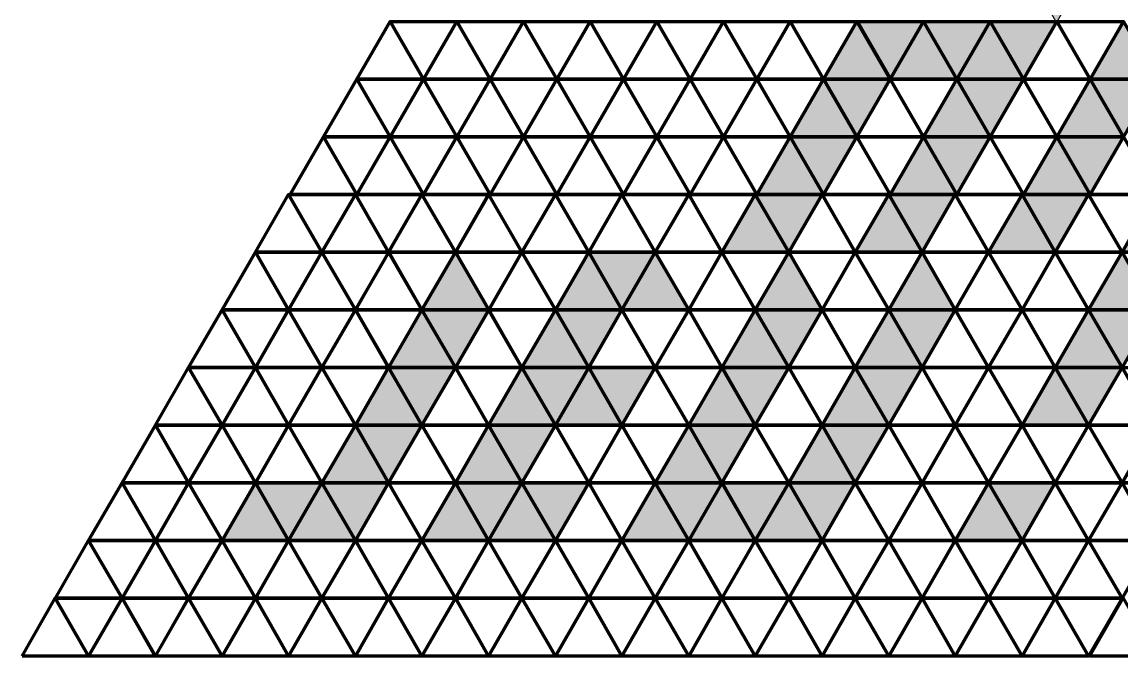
# Model space of a CAD drawing. Header units: inches. Extents: x 18 to 882, y -1167 to -33.
# Drawn here: x 26.8 to 326.1, y -689 to -516.4 of the extents above; entities that cross this region are included whole.
import ezdxf

# ---------------------------------------------------------------- set-up
doc = ezdxf.new("R2010")
doc.units = ezdxf.units.IN
doc.header["$MEASUREMENT"] = 0
doc.layers.add('Layer 1', color=7, linetype='Continuous')

# ---------------------------------------------------------------- blocks, each defined once
blk = doc.blocks.new('block 9')
at = {"layer": 'Layer 1', "true_color": 0xa7a9ab}
h = blk.add_hatch(color=253, dxfattribs=at)
h.dxf.hatch_style = 2
h.paths.add_polyline_path([(317.33, -500.83), (308.26, -516.53), (299.19, -500.83)])
h = blk.add_hatch(color=253, dxfattribs=at)
h.dxf.hatch_style = 2
h.paths.add_polyline_path([(245.24, -531.73), (254.31, -516.03), (263.38, -531.73)])
h = blk.add_hatch(color=253, dxfattribs=at)
h.dxf.hatch_style = 2
h.paths.add_polyline_path([(272.09, -516.37), (263.03, -532.07), (253.96, -516.37)])
h = blk.add_hatch(color=253, dxfattribs=at)
h.dxf.hatch_style = 2
h.paths.add_polyline_path([(262.92, -532), (271.98, -516.3), (281.05, -532)])
h = blk.add_hatch(color=253, dxfattribs=at)
h.dxf.hatch_style = 2
h.paths.add_polyline_path([(290.48, -516.3), (281.42, -532), (272.35, -516.3)])
h = blk.add_hatch(color=253, dxfattribs=at)
h.dxf.hatch_style = 2
h.paths.add_polyline_path([(281.28, -532), (290.35, -516.3), (299.42, -532)])
h = blk.add_hatch(color=253, dxfattribs=at)
h.dxf.hatch_style = 2
h.paths.add_polyline_path([(308.13, -516.29), (299.07, -531.99), (290, -516.29)])
h = blk.add_hatch(color=253, dxfattribs=at)
h.dxf.hatch_style = 2
h.paths.add_polyline_path([(317.57, -532), (326.64, -516.3), (335.7, -532)])
h = blk.add_hatch(color=253, dxfattribs=at)
h.dxf.hatch_style = 2
h.paths.add_polyline_path([(236.08, -547.43), (245.15, -531.73), (254.22, -547.43)])
h = blk.add_hatch(color=253, dxfattribs=at)
h.dxf.hatch_style = 2
h.paths.add_polyline_path([(263.28, -531.72), (254.22, -547.42), (245.15, -531.72)])
h = blk.add_hatch(color=253, dxfattribs=at)
h.dxf.hatch_style = 2
h.paths.add_polyline_path([(272.12, -547.7), (281.19, -532), (290.26, -547.7)])
h = blk.add_hatch(color=253, dxfattribs=at)
h.dxf.hatch_style = 2
h.paths.add_polyline_path([(299.32, -531.99), (290.26, -547.69), (281.19, -531.99)])
h = blk.add_hatch(color=253, dxfattribs=at)
h.dxf.hatch_style = 2
h.paths.add_polyline_path([(308.15, -547.7), (317.21, -532), (326.28, -547.7)])
h = blk.add_hatch(color=253, dxfattribs=at)
h.dxf.hatch_style = 2
h.paths.add_polyline_path([(335.7, -531.99), (326.64, -547.69), (317.57, -531.99)])
h = blk.add_hatch(color=253, dxfattribs=at)
h.dxf.hatch_style = 2
h.paths.add_polyline_path([(226.54, -563.22), (235.6, -547.51), (244.67, -563.22)])
h = blk.add_hatch(color=253, dxfattribs=at)
h.dxf.hatch_style = 2
h.paths.add_polyline_path([(253.75, -547.51), (244.68, -563.22), (235.61, -547.51)])
h = blk.add_hatch(color=253, dxfattribs=at)
h.dxf.hatch_style = 2
h.paths.add_polyline_path([(262.94, -563.49), (272, -547.79), (281.07, -563.49)])
h = blk.add_hatch(color=253, dxfattribs=at)
h.dxf.hatch_style = 2
h.paths.add_polyline_path([(290.14, -547.79), (281.07, -563.49), (272, -547.79)])
h = blk.add_hatch(color=253, dxfattribs=at)
h.dxf.hatch_style = 2
h.paths.add_polyline_path([(299.08, -563.41), (308.15, -547.7), (317.22, -563.41)])
h = blk.add_hatch(color=253, dxfattribs=at)
h.dxf.hatch_style = 2
h.paths.add_polyline_path([(326.28, -547.69), (317.21, -563.4), (308.15, -547.69)])
h = blk.add_hatch(color=253, dxfattribs=at)
h.dxf.hatch_style = 2
h.paths.add_polyline_path([(217.26, -578.89), (226.32, -563.18), (235.39, -578.89)])
h = blk.add_hatch(color=253, dxfattribs=at)
h.dxf.hatch_style = 2
h.paths.add_polyline_path([(244.47, -563.18), (235.4, -578.89), (226.33, -563.18)])
h = blk.add_hatch(color=253, dxfattribs=at)
h.dxf.hatch_style = 2
h.paths.add_polyline_path([(253.66, -579.16), (262.72, -563.45), (271.79, -579.16)])
h = blk.add_hatch(color=253, dxfattribs=at)
h.dxf.hatch_style = 2
h.paths.add_polyline_path([(280.86, -563.46), (271.79, -579.16), (262.72, -563.46)])
h = blk.add_hatch(color=253, dxfattribs=at)
h.dxf.hatch_style = 2
h.paths.add_polyline_path([(289.8, -579.08), (298.87, -563.37), (307.94, -579.08)])
h = blk.add_hatch(color=253, dxfattribs=at)
h.dxf.hatch_style = 2
h.paths.add_polyline_path([(317, -563.36), (307.94, -579.07), (298.87, -563.36)])
h = blk.add_hatch(color=253, dxfattribs=at)
h.dxf.hatch_style = 2
h.paths.add_polyline_path([(326.06, -579.09), (335.13, -563.38), (344.19, -579.09)])
h = blk.add_hatch(color=253, dxfattribs=at)
h.dxf.hatch_style = 2
h.paths.add_polyline_path([(135.55, -594.74), (144.62, -579.04), (153.69, -594.74)])
h = blk.add_hatch(color=253, dxfattribs=at)
h.dxf.hatch_style = 2
h.paths.add_polyline_path([(171.93, -594.75), (181, -579.04), (190.07, -594.75)])
h = blk.add_hatch(color=253, dxfattribs=at)
h.dxf.hatch_style = 2
h.paths.add_polyline_path([(199.13, -579.03), (190.07, -594.74), (181, -579.03)])
h = blk.add_hatch(color=253, dxfattribs=at)
h.dxf.hatch_style = 2
h.paths.add_polyline_path([(190.31, -594.74), (199.38, -579.04), (208.44, -594.74)])
h = blk.add_hatch(color=253, dxfattribs=at)
h.dxf.hatch_style = 2
h.paths.add_polyline_path([(226.24, -594.74), (235.31, -579.03), (244.37, -594.74)])
h = blk.add_hatch(color=253, dxfattribs=at)
h.dxf.hatch_style = 2
h.paths.add_polyline_path([(262.5, -594.74), (271.56, -579.03), (280.63, -594.74)])
h = blk.add_hatch(color=253, dxfattribs=at)
h.dxf.hatch_style = 2
h.paths.add_polyline_path([(316.79, -594.76), (325.86, -579.05), (334.92, -594.76)])
h = blk.add_hatch(color=253, dxfattribs=at)
h.dxf.hatch_style = 2
h.paths.add_polyline_path([(126.74, -610.44), (135.81, -594.74), (144.88, -610.44)])
h = blk.add_hatch(color=253, dxfattribs=at)
h.dxf.hatch_style = 2
h.paths.add_polyline_path([(153.95, -594.73), (144.88, -610.43), (135.81, -594.73)])
h = blk.add_hatch(color=253, dxfattribs=at)
h.dxf.hatch_style = 2
h.paths.add_polyline_path([(162.87, -610.46), (171.93, -594.75), (181, -610.46)])
h = blk.add_hatch(color=253, dxfattribs=at)
h.dxf.hatch_style = 2
h.paths.add_polyline_path([(190.07, -594.39), (181, -610.09), (171.93, -594.39)])
h = blk.add_hatch(color=253, dxfattribs=at)
h.dxf.hatch_style = 2
h.paths.add_polyline_path([(217.17, -610.45), (226.24, -594.74), (235.31, -610.45)])
h = blk.add_hatch(color=253, dxfattribs=at)
h.dxf.hatch_style = 2
h.paths.add_polyline_path([(244.37, -594.73), (235.31, -610.43), (226.24, -594.73)])
h = blk.add_hatch(color=253, dxfattribs=at)
h.dxf.hatch_style = 2
h.paths.add_polyline_path([(253.43, -610.45), (262.5, -594.74), (271.56, -610.45)])
h = blk.add_hatch(color=253, dxfattribs=at)
h.dxf.hatch_style = 2
h.paths.add_polyline_path([(280.63, -594.73), (271.56, -610.43), (262.5, -594.73)])
h = blk.add_hatch(color=253, dxfattribs=at)
h.dxf.hatch_style = 2
h.paths.add_polyline_path([(307.98, -610.46), (317.05, -594.75), (326.11, -610.46)])
h = blk.add_hatch(color=253, dxfattribs=at)
h.dxf.hatch_style = 2
h.paths.add_polyline_path([(335.18, -594.74), (326.11, -610.44), (317.05, -594.74)])
h = blk.add_hatch(color=253, dxfattribs=at)
h.dxf.hatch_style = 2
h.paths.add_polyline_path([(117.33, -626.15), (126.39, -610.44), (135.46, -626.15)])
h = blk.add_hatch(color=253, dxfattribs=at)
h.dxf.hatch_style = 2
h.paths.add_polyline_path([(144.88, -610.43), (135.81, -626.14), (126.75, -610.43)])
h = blk.add_hatch(color=253, dxfattribs=at)
h.dxf.hatch_style = 2
h.paths.add_polyline_path([(153.8, -626.17), (162.87, -610.46), (171.93, -626.17)])
h = blk.add_hatch(color=253, dxfattribs=at)
h.dxf.hatch_style = 2
h.paths.add_polyline_path([(181, -610.45), (171.93, -626.16), (162.87, -610.45)])
h = blk.add_hatch(color=253, dxfattribs=at)
h.dxf.hatch_style = 2
h.paths.add_polyline_path([(171.93, -626.16), (181, -610.46), (190.07, -626.16)])
h = blk.add_hatch(color=253, dxfattribs=at)
h.dxf.hatch_style = 2
h.paths.add_polyline_path([(199.13, -610.45), (190.07, -626.15), (181, -610.45)])
h = blk.add_hatch(color=253, dxfattribs=at)
h.dxf.hatch_style = 2
h.paths.add_polyline_path([(208.11, -626.16), (217.17, -610.45), (226.24, -626.16)])
h = blk.add_hatch(color=253, dxfattribs=at)
h.dxf.hatch_style = 2
h.paths.add_polyline_path([(235.31, -610.44), (226.24, -626.15), (217.17, -610.44)])
h = blk.add_hatch(color=253, dxfattribs=at)
h.dxf.hatch_style = 2
h.paths.add_polyline_path([(244.36, -626.16), (253.43, -610.45), (262.5, -626.16)])
h = blk.add_hatch(color=253, dxfattribs=at)
h.dxf.hatch_style = 2
h.paths.add_polyline_path([(271.56, -610.44), (262.5, -626.15), (253.43, -610.44)])
h = blk.add_hatch(color=253, dxfattribs=at)
h.dxf.hatch_style = 2
h.paths.add_polyline_path([(298.78, -626.18), (307.85, -610.47), (316.92, -626.18)])
h = blk.add_hatch(color=253, dxfattribs=at)
h.dxf.hatch_style = 2
h.paths.add_polyline_path([(326.34, -610.46), (317.27, -626.17), (308.2, -610.46)])
h = blk.add_hatch(color=253, dxfattribs=at)
h.dxf.hatch_style = 2
h.paths.add_polyline_path([(108.35, -641.85), (117.42, -626.15), (126.49, -641.85)])
h = blk.add_hatch(color=253, dxfattribs=at)
h.dxf.hatch_style = 2
h.paths.add_polyline_path([(135.55, -626.14), (126.49, -641.84), (117.42, -626.14)])
h = blk.add_hatch(color=253, dxfattribs=at)
h.dxf.hatch_style = 2
h.paths.add_polyline_path([(144.73, -641.86), (153.8, -626.15), (162.87, -641.86)])
h = blk.add_hatch(color=253, dxfattribs=at)
h.dxf.hatch_style = 2
h.paths.add_polyline_path([(171.93, -626.14), (162.87, -641.85), (153.8, -626.14)])
h = blk.add_hatch(color=253, dxfattribs=at)
h.dxf.hatch_style = 2
h.paths.add_polyline_path([(199.04, -641.85), (208.11, -626.14), (217.17, -641.85)])
h = blk.add_hatch(color=253, dxfattribs=at)
h.dxf.hatch_style = 2
h.paths.add_polyline_path([(226.24, -626.13), (217.17, -641.84), (208.11, -626.13)])
h = blk.add_hatch(color=253, dxfattribs=at)
h.dxf.hatch_style = 2
h.paths.add_polyline_path([(235.3, -641.85), (244.36, -626.14), (253.43, -641.85)])
h = blk.add_hatch(color=253, dxfattribs=at)
h.dxf.hatch_style = 2
h.paths.add_polyline_path([(262.5, -626.13), (253.43, -641.84), (244.36, -626.13)])
h = blk.add_hatch(color=253, dxfattribs=at)
h.dxf.hatch_style = 2
h.paths.add_polyline_path([(81.15, -657.56), (90.22, -641.86), (99.29, -657.56)])
h = blk.add_hatch(color=253, dxfattribs=at)
h.dxf.hatch_style = 2
h.paths.add_polyline_path([(108.35, -641.85), (99.29, -657.55), (90.22, -641.85)])
h = blk.add_hatch(color=253, dxfattribs=at)
h.dxf.hatch_style = 2
h.paths.add_polyline_path([(99.54, -657.56), (108.61, -641.85), (117.68, -657.56)])
h = blk.add_hatch(color=253, dxfattribs=at)
h.dxf.hatch_style = 2
h.paths.add_polyline_path([(126.74, -641.84), (117.68, -657.54), (108.61, -641.84)])
h = blk.add_hatch(color=253, dxfattribs=at)
h.dxf.hatch_style = 2
h.paths.add_polyline_path([(135.91, -657.56), (144.97, -641.85), (154.04, -657.56)])
h = blk.add_hatch(color=253, dxfattribs=at)
h.dxf.hatch_style = 2
h.paths.add_polyline_path([(162.76, -641.84), (153.69, -657.55), (144.62, -641.84)])
h = blk.add_hatch(color=253, dxfattribs=at)
h.dxf.hatch_style = 2
h.paths.add_polyline_path([(153.8, -657.56), (162.87, -641.86), (171.93, -657.56)])
h = blk.add_hatch(color=253, dxfattribs=at)
h.dxf.hatch_style = 2
h.paths.add_polyline_path([(181, -641.85), (171.93, -657.55), (162.87, -641.85)])
h = blk.add_hatch(color=253, dxfattribs=at)
h.dxf.hatch_style = 2
h.paths.add_polyline_path([(190.21, -657.55), (199.28, -641.84), (208.35, -657.55)])
h = blk.add_hatch(color=253, dxfattribs=at)
h.dxf.hatch_style = 2
h.paths.add_polyline_path([(217.06, -641.83), (207.99, -657.54), (198.93, -641.83)])
h = blk.add_hatch(color=253, dxfattribs=at)
h.dxf.hatch_style = 2
h.paths.add_polyline_path([(208.46, -657.55), (217.53, -641.85), (226.59, -657.55)])
h = blk.add_hatch(color=253, dxfattribs=at)
h.dxf.hatch_style = 2
h.paths.add_polyline_path([(235.31, -641.84), (226.24, -657.54), (217.17, -641.84)])
h = blk.add_hatch(color=253, dxfattribs=at)
h.dxf.hatch_style = 2
h.paths.add_polyline_path([(226.47, -657.55), (235.54, -641.84), (244.61, -657.55)])
h = blk.add_hatch(color=253, dxfattribs=at)
h.dxf.hatch_style = 2
h.paths.add_polyline_path([(253.32, -641.83), (244.25, -657.54), (235.19, -641.83)])
h = blk.add_hatch(color=253, dxfattribs=at)
h.dxf.hatch_style = 2
h.paths.add_polyline_path([(280.73, -657.57), (289.8, -641.86), (298.87, -657.57)])
h = blk.add_hatch(color=253, dxfattribs=at)
h.dxf.hatch_style = 2
h.paths.add_polyline_path([(307.58, -641.85), (298.51, -657.56), (289.45, -641.85)])
at = {"layer": 'Layer 1', "lineweight": 0}
for points in [[(317.33, -500.83), (308.26, -516.53), (299.19, -500.83), (317.33, -500.83)], [(245.24, -531.73), (254.31, -516.03), (263.38, -531.73), (245.24, -531.73)], [(272.09, -516.37), (263.03, -532.07), (253.96, -516.37), (272.09, -516.37)], [(262.92, -532), (271.98, -516.3), (281.05, -532), (262.92, -532)], [(290.48, -516.3), (281.42, -532), (272.35, -516.3), (290.48, -516.3)], [(281.28, -532), (290.35, -516.3), (299.42, -532), (281.28, -532)], [(308.13, -516.29), (299.07, -531.99), (290, -516.29), (308.13, -516.29)], [(317.57, -532), (326.64, -516.3), (335.7, -532), (317.57, -532)], [(236.08, -547.43), (245.15, -531.73), (254.22, -547.43), (236.08, -547.43)], [(263.28, -531.72), (254.22, -547.42), (245.15, -531.72), (263.28, -531.72)], [(272.12, -547.7), (281.19, -532), (290.26, -547.7), (272.12, -547.7)], [(299.32, -531.99), (290.26, -547.69), (281.19, -531.99), (299.32, -531.99)], [(308.15, -547.7), (317.21, -532), (326.28, -547.7), (308.15, -547.7)], [(335.7, -531.99), (326.64, -547.69), (317.57, -531.99), (335.7, -531.99)], [(226.54, -563.22), (235.6, -547.51), (244.67, -563.22), (226.54, -563.22)], [(253.75, -547.51), (244.68, -563.22), (235.61, -547.51), (253.75, -547.51)], [(262.94, -563.49), (272, -547.79), (281.07, -563.49), (262.94, -563.49)], [(290.14, -547.79), (281.07, -563.49), (272, -547.79), (290.14, -547.79)], [(299.08, -563.41), (308.15, -547.7), (317.22, -563.41), (299.08, -563.41)], [(326.28, -547.69), (317.21, -563.4), (308.15, -547.69), (326.28, -547.69)], [(217.26, -578.89), (226.32, -563.18), (235.39, -578.89), (217.26, -578.89)], [(244.47, -563.18), (235.4, -578.89), (226.33, -563.18), (244.47, -563.18)], [(253.66, -579.16), (262.72, -563.45), (271.79, -579.16), (253.66, -579.16)], [(280.86, -563.46), (271.79, -579.16), (262.72, -563.46), (280.86, -563.46)], [(289.8, -579.08), (298.87, -563.37), (307.94, -579.08), (289.8, -579.08)], [(317, -563.36), (307.94, -579.07), (298.87, -563.36), (317, -563.36)], [(326.06, -579.09), (335.13, -563.38), (344.19, -579.09), (326.06, -579.09)], [(135.55, -594.74), (144.62, -579.04), (153.69, -594.74), (135.55, -594.74)], [(171.93, -594.75), (181, -579.04), (190.07, -594.75), (171.93, -594.75)], [(199.13, -579.03), (190.07, -594.74), (181, -579.03), (199.13, -579.03)], [(190.31, -594.74), (199.38, -579.04), (208.44, -594.74), (190.31, -594.74)], [(226.24, -594.74), (235.31, -579.03), (244.37, -594.74), (226.24, -594.74)], [(262.5, -594.74), (271.56, -579.03), (280.63, -594.74), (262.5, -594.74)], [(316.79, -594.76), (325.86, -579.05), (334.92, -594.76), (316.79, -594.76)], [(126.74, -610.44), (135.81, -594.74), (144.88, -610.44), (126.74, -610.44)], [(153.95, -594.73), (144.88, -610.43), (135.81, -594.73), (153.95, -594.73)], [(162.87, -610.46), (171.93, -594.75), (181, -610.46), (162.87, -610.46)], [(190.07, -594.39), (181, -610.09), (171.93, -594.39), (190.07, -594.39)], [(217.17, -610.45), (226.24, -594.74), (235.31, -610.45), (217.17, -610.45)], [(244.37, -594.73), (235.31, -610.43), (226.24, -594.73), (244.37, -594.73)], [(253.43, -610.45), (262.5, -594.74), (271.56, -610.45), (253.43, -610.45)], [(280.63, -594.73), (271.56, -610.43), (262.5, -594.73), (280.63, -594.73)], [(307.98, -610.46), (317.05, -594.75), (326.11, -610.46), (307.98, -610.46)], [(335.18, -594.74), (326.11, -610.44), (317.05, -594.74), (335.18, -594.74)], [(117.33, -626.15), (126.39, -610.44), (135.46, -626.15), (117.33, -626.15)], [(144.88, -610.43), (135.81, -626.14), (126.75, -610.43), (144.88, -610.43)], [(153.8, -626.17), (162.87, -610.46), (171.93, -626.17), (153.8, -626.17)], [(181, -610.45), (171.93, -626.16), (162.87, -610.45), (181, -610.45)], [(171.93, -626.16), (181, -610.46), (190.07, -626.16), (171.93, -626.16)], [(199.13, -610.45), (190.07, -626.15), (181, -610.45), (199.13, -610.45)], [(208.11, -626.16), (217.17, -610.45), (226.24, -626.16), (208.11, -626.16)], [(235.31, -610.44), (226.24, -626.15), (217.17, -610.44), (235.31, -610.44)], [(244.36, -626.16), (253.43, -610.45), (262.5, -626.16), (244.36, -626.16)], [(271.56, -610.44), (262.5, -626.15), (253.43, -610.44), (271.56, -610.44)], [(298.78, -626.18), (307.85, -610.47), (316.92, -626.18), (298.78, -626.18)], [(326.34, -610.46), (317.27, -626.17), (308.2, -610.46), (326.34, -610.46)], [(108.35, -641.85), (117.42, -626.15), (126.49, -641.85), (108.35, -641.85)], [(135.55, -626.14), (126.49, -641.84), (117.42, -626.14), (135.55, -626.14)], [(144.73, -641.86), (153.8, -626.15), (162.87, -641.86), (144.73, -641.86)], [(171.93, -626.14), (162.87, -641.85), (153.8, -626.14), (171.93, -626.14)], [(199.04, -641.85), (208.11, -626.14), (217.17, -641.85), (199.04, -641.85)], [(226.24, -626.13), (217.17, -641.84), (208.11, -626.13), (226.24, -626.13)], [(235.3, -641.85), (244.36, -626.14), (253.43, -641.85), (235.3, -641.85)], [(262.5, -626.13), (253.43, -641.84), (244.36, -626.13), (262.5, -626.13)], [(81.15, -657.56), (90.22, -641.86), (99.29, -657.56), (81.15, -657.56)], [(108.35, -641.85), (99.29, -657.55), (90.22, -641.85), (108.35, -641.85)], [(99.54, -657.56), (108.61, -641.85), (117.68, -657.56), (99.54, -657.56)], [(126.74, -641.84), (117.68, -657.54), (108.61, -641.84), (126.74, -641.84)], [(135.91, -657.56), (144.97, -641.85), (154.04, -657.56), (135.91, -657.56)], [(162.76, -641.84), (153.69, -657.55), (144.62, -641.84), (162.76, -641.84)], [(153.8, -657.56), (162.87, -641.86), (171.93, -657.56), (153.8, -657.56)], [(181, -641.85), (171.93, -657.55), (162.87, -641.85), (181, -641.85)], [(190.21, -657.55), (199.28, -641.84), (208.35, -657.55), (190.21, -657.55)], [(217.06, -641.83), (207.99, -657.54), (198.93, -641.83), (217.06, -641.83)], [(208.46, -657.55), (217.53, -641.85), (226.59, -657.55), (208.46, -657.55)], [(235.31, -641.84), (226.24, -657.54), (217.17, -641.84), (235.31, -641.84)], [(226.47, -657.55), (235.54, -641.84), (244.61, -657.55), (226.47, -657.55)], [(253.32, -641.83), (244.25, -657.54), (235.19, -641.83), (253.32, -641.83)], [(280.73, -657.57), (289.8, -641.86), (298.87, -657.57), (280.73, -657.57)], [(307.58, -641.85), (298.51, -657.56), (289.45, -641.85), (307.58, -641.85)]]:
    blk.add_lwpolyline(points, dxfattribs=at)
blk = doc.blocks.new('block 10')
at = {"layer": 'Layer 1', "color": 179, "lineweight": 70, "true_color": 0x231f20}
for points in [[(117.96, -531.91), (127.03, -516.21), (136.1, -531.91), (117.96, -531.91)], [(145.17, -516.21), (136.1, -531.91), (127.03, -516.21), (145.17, -516.21)], [(136.1, -531.91), (145.17, -516.21), (154.23, -531.91), (136.1, -531.91)], [(163.3, -516.21), (154.23, -531.91), (145.17, -516.21), (163.3, -516.21)], [(154.23, -531.91), (163.3, -516.21), (172.37, -531.91), (154.23, -531.91)], [(181.43, -516.21), (172.37, -531.91), (163.3, -516.21), (181.43, -516.21)], [(172.37, -531.91), (181.43, -516.21), (190.5, -531.91), (172.37, -531.91)], [(199.57, -516.21), (190.5, -531.91), (181.43, -516.21), (199.57, -516.21)], [(190.5, -531.91), (199.57, -516.21), (208.63, -531.91), (190.5, -531.91)], [(217.7, -516.21), (208.63, -531.91), (199.57, -516.21), (217.7, -516.21)], [(208.63, -531.91), (217.7, -516.21), (226.77, -531.91), (208.63, -531.91)], [(235.84, -516.21), (226.77, -531.91), (217.7, -516.21), (235.84, -516.21)], [(226.77, -531.91), (235.84, -516.21), (244.9, -531.91), (226.77, -531.91)], [(253.97, -516.21), (244.9, -531.91), (235.84, -516.21), (253.97, -516.21)], [(244.9, -531.91), (253.97, -516.21), (263.04, -531.91), (244.9, -531.91)], [(272.1, -516.21), (263.04, -531.91), (253.97, -516.21), (272.1, -516.21)], [(263.04, -531.91), (272.1, -516.21), (281.17, -531.91), (263.04, -531.91)], [(290.24, -516.21), (281.17, -531.91), (272.1, -516.21), (290.24, -516.21)], [(281.17, -531.91), (290.24, -516.21), (299.31, -531.91), (281.17, -531.91)], [(308.37, -516.21), (299.3, -531.91), (290.24, -516.21), (308.37, -516.21)], [(299.31, -531.91), (308.37, -516.21), (317.44, -531.91), (299.31, -531.91)], [(326.51, -516.21), (317.44, -531.91), (308.37, -516.21), (326.51, -516.21)], [(317.44, -531.91), (326.51, -516.21), (335.57, -531.91), (317.44, -531.91)], [(108.9, -547.62), (117.96, -531.91), (127.03, -547.62), (108.9, -547.62)], [(136.1, -531.91), (127.03, -547.62), (117.96, -531.91), (136.1, -531.91)], [(127.03, -547.62), (136.1, -531.91), (145.17, -547.62), (127.03, -547.62)], [(154.23, -531.91), (145.17, -547.62), (136.1, -531.91), (154.23, -531.91)], [(145.17, -547.62), (154.23, -531.91), (163.3, -547.62), (145.17, -547.62)], [(172.37, -531.91), (163.3, -547.62), (154.23, -531.91), (172.37, -531.91)], [(163.3, -547.62), (172.37, -531.91), (181.43, -547.62), (163.3, -547.62)], [(190.5, -531.91), (181.43, -547.62), (172.37, -531.91), (190.5, -531.91)], [(181.43, -547.62), (190.5, -531.91), (199.57, -547.62), (181.43, -547.62)], [(208.63, -531.91), (199.57, -547.62), (190.5, -531.91), (208.63, -531.91)], [(199.57, -547.62), (208.63, -531.91), (217.7, -547.62), (199.57, -547.62)], [(226.77, -531.91), (217.7, -547.62), (208.63, -531.91), (226.77, -531.91)], [(217.7, -547.62), (226.77, -531.91), (235.84, -547.62), (217.7, -547.62)], [(244.9, -531.91), (235.84, -547.62), (226.77, -531.91), (244.9, -531.91)], [(235.84, -547.62), (244.9, -531.91), (253.97, -547.62), (235.84, -547.62)], [(263.04, -531.91), (253.97, -547.62), (244.9, -531.91), (263.04, -531.91)], [(253.97, -547.62), (263.04, -531.91), (272.1, -547.62), (253.97, -547.62)], [(281.17, -531.91), (272.1, -547.62), (263.04, -531.91), (281.17, -531.91)], [(272.1, -547.62), (281.17, -531.91), (290.24, -547.62), (272.1, -547.62)], [(299.3, -531.91), (290.24, -547.62), (281.17, -531.91), (299.3, -531.91)], [(290.24, -547.62), (299.31, -531.91), (308.37, -547.62), (290.24, -547.62)], [(317.44, -531.91), (308.37, -547.62), (299.3, -531.91), (317.44, -531.91)], [(308.37, -547.62), (317.44, -531.91), (326.51, -547.62), (308.37, -547.62)], [(335.57, -531.91), (326.51, -547.62), (317.44, -531.91), (335.57, -531.91)], [(99.83, -563.32), (108.9, -547.62), (117.96, -563.32), (99.83, -563.32)], [(127.03, -547.62), (117.96, -563.32), (108.9, -547.62), (127.03, -547.62)], [(117.96, -563.32), (127.03, -547.62), (136.1, -563.32), (117.96, -563.32)], [(145.17, -547.62), (136.1, -563.32), (127.03, -547.62), (145.17, -547.62)], [(136.1, -563.32), (145.17, -547.62), (154.23, -563.32), (136.1, -563.32)], [(163.3, -547.62), (154.23, -563.32), (145.17, -547.62), (163.3, -547.62)], [(154.23, -563.32), (163.3, -547.62), (172.37, -563.32), (154.23, -563.32)], [(181.43, -547.62), (172.37, -563.32), (163.3, -547.62), (181.43, -547.62)], [(172.37, -563.32), (181.43, -547.62), (190.5, -563.32), (172.37, -563.32)], [(199.57, -547.62), (190.5, -563.32), (181.43, -547.62), (199.57, -547.62)], [(190.5, -563.32), (199.57, -547.62), (208.63, -563.32), (190.5, -563.32)], [(217.7, -547.62), (208.63, -563.32), (199.57, -547.62), (217.7, -547.62)], [(208.63, -563.32), (217.7, -547.62), (226.77, -563.32), (208.63, -563.32)], [(235.84, -547.62), (226.77, -563.32), (217.7, -547.62), (235.84, -547.62)], [(226.77, -563.32), (235.84, -547.62), (244.9, -563.32), (226.77, -563.32)], [(253.97, -547.62), (244.9, -563.32), (235.84, -547.62), (253.97, -547.62)], [(244.9, -563.32), (253.97, -547.62), (263.04, -563.32), (244.9, -563.32)], [(272.1, -547.62), (263.04, -563.32), (253.97, -547.62), (272.1, -547.62)], [(263.04, -563.32), (272.1, -547.62), (281.17, -563.32), (263.04, -563.32)], [(290.24, -547.62), (281.17, -563.32), (272.1, -547.62), (290.24, -547.62)], [(281.17, -563.32), (290.24, -547.62), (299.3, -563.32), (281.17, -563.32)], [(308.37, -547.62), (299.3, -563.32), (290.24, -547.62), (308.37, -547.62)], [(299.3, -563.32), (308.37, -547.62), (317.44, -563.32), (299.3, -563.32)], [(326.51, -547.62), (317.44, -563.32), (308.37, -547.62), (326.51, -547.62)], [(317.44, -563.32), (326.5, -547.62), (335.57, -563.32), (317.44, -563.32)], [(90.32, -579.02), (99.38, -563.32), (108.45, -579.02), (90.32, -579.02)], [(117.52, -563.32), (108.45, -579.02), (99.38, -563.32), (117.52, -563.32)], [(108.45, -579.02), (117.52, -563.32), (126.58, -579.02), (108.45, -579.02)], [(135.65, -563.32), (126.58, -579.02), (117.52, -563.32), (135.65, -563.32)], [(126.58, -579.02), (135.65, -563.32), (144.72, -579.02), (126.58, -579.02)], [(153.79, -563.32), (144.72, -579.02), (135.65, -563.32), (153.79, -563.32)], [(144.72, -579.02), (153.78, -563.32), (162.85, -579.02), (144.72, -579.02)], [(171.92, -563.32), (162.85, -579.02), (153.79, -563.32), (171.92, -563.32)], [(162.85, -579.02), (171.92, -563.32), (180.99, -579.02), (162.85, -579.02)], [(190.05, -563.32), (180.99, -579.02), (171.92, -563.32), (190.05, -563.32)], [(180.99, -579.02), (190.05, -563.32), (199.12, -579.02), (180.99, -579.02)], [(208.19, -563.32), (199.12, -579.02), (190.05, -563.32), (208.19, -563.32)], [(199.12, -579.02), (208.19, -563.32), (217.25, -579.02), (199.12, -579.02)], [(226.32, -563.32), (217.25, -579.02), (208.19, -563.32), (226.32, -563.32)], [(217.25, -579.02), (226.32, -563.32), (235.39, -579.02), (217.25, -579.02)], [(244.46, -563.32), (235.39, -579.02), (226.32, -563.32), (244.46, -563.32)], [(235.39, -579.02), (244.46, -563.32), (253.52, -579.02), (235.39, -579.02)], [(262.59, -563.32), (253.52, -579.02), (244.46, -563.32), (262.59, -563.32)], [(253.52, -579.02), (262.59, -563.32), (271.66, -579.02), (253.52, -579.02)], [(280.72, -563.32), (271.66, -579.02), (262.59, -563.32), (280.72, -563.32)], [(271.66, -579.02), (280.72, -563.32), (289.79, -579.02), (271.66, -579.02)], [(298.86, -563.32), (289.79, -579.02), (280.72, -563.32), (298.86, -563.32)], [(289.79, -579.02), (298.86, -563.32), (307.92, -579.02), (289.79, -579.02)], [(316.99, -563.32), (307.92, -579.02), (298.86, -563.32), (316.99, -563.32)], [(307.92, -579.02), (316.99, -563.32), (326.06, -579.02), (307.92, -579.02)], [(335.12, -563.32), (326.06, -579.02), (316.99, -563.32), (335.12, -563.32)], [(326.06, -579.02), (335.13, -563.32), (344.19, -579.02), (326.06, -579.02)], [(81.25, -594.73), (90.32, -579.02), (99.38, -594.73), (81.25, -594.73)], [(108.45, -579.02), (99.38, -594.73), (90.32, -579.02), (108.45, -579.02)], [(99.38, -594.73), (108.45, -579.02), (117.52, -594.73), (99.38, -594.73)], [(126.58, -579.02), (117.52, -594.73), (108.45, -579.02), (126.58, -579.02)], [(117.52, -594.73), (126.59, -579.02), (135.65, -594.73), (117.52, -594.73)], [(144.72, -579.02), (135.65, -594.73), (126.58, -579.02), (144.72, -579.02)], [(135.65, -594.73), (144.72, -579.02), (153.79, -594.73), (135.65, -594.73)], [(162.85, -579.02), (153.79, -594.73), (144.72, -579.02), (162.85, -579.02)], [(153.79, -594.73), (162.85, -579.02), (171.92, -594.73), (153.79, -594.73)], [(180.99, -579.02), (171.92, -594.73), (162.85, -579.02), (180.99, -579.02)], [(171.92, -594.73), (180.99, -579.02), (190.05, -594.73), (171.92, -594.73)], [(199.12, -579.02), (190.05, -594.73), (180.99, -579.02), (199.12, -579.02)], [(190.05, -594.73), (199.12, -579.02), (208.19, -594.73), (190.05, -594.73)], [(217.25, -579.02), (208.19, -594.73), (199.12, -579.02), (217.25, -579.02)], [(208.19, -594.73), (217.25, -579.02), (226.32, -594.73), (208.19, -594.73)], [(235.39, -579.02), (226.32, -594.73), (217.25, -579.02), (235.39, -579.02)], [(226.32, -594.73), (235.39, -579.02), (244.46, -594.73), (226.32, -594.73)], [(253.52, -579.02), (244.46, -594.73), (235.39, -579.02), (253.52, -579.02)], [(244.46, -594.73), (253.52, -579.02), (262.59, -594.73), (244.46, -594.73)], [(271.66, -579.02), (262.59, -594.73), (253.52, -579.02), (271.66, -579.02)], [(262.59, -594.73), (271.66, -579.02), (280.72, -594.73), (262.59, -594.73)], [(289.79, -579.02), (280.72, -594.73), (271.66, -579.02), (289.79, -579.02)], [(280.72, -594.73), (289.79, -579.02), (298.86, -594.73), (280.72, -594.73)], [(307.92, -579.02), (298.86, -594.73), (289.79, -579.02), (307.92, -579.02)], [(298.86, -594.73), (307.92, -579.02), (316.99, -594.73), (298.86, -594.73)], [(326.06, -579.02), (316.99, -594.73), (307.92, -579.02), (326.06, -579.02)], [(316.99, -594.73), (326.06, -579.02), (335.13, -594.73), (316.99, -594.73)], [(344.19, -579.02), (335.13, -594.73), (326.06, -579.02), (344.19, -579.02)], [(72.18, -610.43), (81.25, -594.73), (90.32, -610.43), (72.18, -610.43)], [(99.38, -594.73), (90.32, -610.43), (81.25, -594.73), (99.38, -594.73)], [(90.32, -610.43), (99.38, -594.73), (108.45, -610.43), (90.32, -610.43)], [(117.52, -594.73), (108.45, -610.43), (99.38, -594.73), (117.52, -594.73)], [(108.45, -610.43), (117.52, -594.73), (126.59, -610.43), (108.45, -610.43)], [(135.65, -594.73), (126.58, -610.43), (117.52, -594.73), (135.65, -594.73)], [(126.59, -610.43), (135.65, -594.73), (144.72, -610.43), (126.59, -610.43)], [(153.79, -594.73), (144.72, -610.43), (135.65, -594.73), (153.79, -594.73)], [(144.72, -610.43), (153.79, -594.73), (162.85, -610.43), (144.72, -610.43)], [(171.92, -594.73), (162.85, -610.43), (153.78, -594.73), (171.92, -594.73)], [(162.85, -610.43), (171.92, -594.73), (180.99, -610.43), (162.85, -610.43)], [(190.05, -594.73), (180.99, -610.43), (171.92, -594.73), (190.05, -594.73)], [(180.99, -610.43), (190.05, -594.73), (199.12, -610.43), (180.99, -610.43)], [(208.19, -594.73), (199.12, -610.43), (190.05, -594.73), (208.19, -594.73)], [(199.12, -610.43), (208.19, -594.73), (217.25, -610.43), (199.12, -610.43)], [(226.32, -594.73), (217.25, -610.43), (208.19, -594.73), (226.32, -594.73)], [(217.26, -610.43), (226.32, -594.73), (235.39, -610.43), (217.26, -610.43)], [(244.46, -594.73), (235.39, -610.43), (226.32, -594.73), (244.46, -594.73)], [(235.39, -610.43), (244.46, -594.73), (253.52, -610.43), (235.39, -610.43)], [(262.59, -594.73), (253.52, -610.43), (244.46, -594.73), (262.59, -594.73)], [(253.52, -610.43), (262.59, -594.73), (271.66, -610.43), (253.52, -610.43)], [(280.72, -594.73), (271.66, -610.43), (262.59, -594.73), (280.72, -594.73)], [(271.66, -610.43), (280.72, -594.73), (289.79, -610.43), (271.66, -610.43)], [(298.86, -594.73), (289.79, -610.43), (280.72, -594.73), (298.86, -594.73)], [(289.79, -610.43), (298.86, -594.73), (307.92, -610.43), (289.79, -610.43)], [(316.99, -594.73), (307.92, -610.43), (298.86, -594.73), (316.99, -594.73)], [(307.92, -610.43), (316.99, -594.73), (326.06, -610.43), (307.92, -610.43)], [(335.13, -594.73), (326.06, -610.43), (316.99, -594.73), (335.13, -594.73)], [(63.12, -626.14), (72.18, -610.43), (81.25, -626.14), (63.12, -626.14)], [(90.32, -610.43), (81.25, -626.14), (72.18, -610.43), (90.32, -610.43)], [(81.25, -626.14), (90.32, -610.43), (99.38, -626.14), (81.25, -626.14)], [(108.45, -610.43), (99.38, -626.14), (90.32, -610.43), (108.45, -610.43)], [(99.38, -626.14), (108.45, -610.43), (117.52, -626.14), (99.38, -626.14)], [(126.58, -610.43), (117.52, -626.14), (108.45, -610.43), (126.58, -610.43)], [(117.52, -626.14), (126.58, -610.43), (135.65, -626.14), (117.52, -626.14)], [(144.72, -610.43), (135.65, -626.14), (126.58, -610.43), (144.72, -610.43)], [(135.65, -626.14), (144.72, -610.43), (153.78, -626.14), (135.65, -626.14)], [(162.85, -610.43), (153.78, -626.14), (144.72, -610.43), (162.85, -610.43)], [(153.78, -626.14), (162.85, -610.43), (171.92, -626.14), (153.78, -626.14)], [(180.99, -610.43), (171.92, -626.14), (162.85, -610.43), (180.99, -610.43)], [(171.92, -626.14), (180.99, -610.43), (190.05, -626.14), (171.92, -626.14)], [(199.12, -610.43), (190.05, -626.14), (180.99, -610.43), (199.12, -610.43)], [(190.05, -626.14), (199.12, -610.43), (208.19, -626.14), (190.05, -626.14)], [(217.25, -610.43), (208.19, -626.14), (199.12, -610.43), (217.25, -610.43)], [(208.19, -626.14), (217.26, -610.43), (226.32, -626.14), (208.19, -626.14)], [(235.39, -610.43), (226.32, -626.14), (217.25, -610.43), (235.39, -610.43)], [(226.32, -626.14), (235.39, -610.43), (244.46, -626.14), (226.32, -626.14)], [(253.52, -610.43), (244.46, -626.14), (235.39, -610.43), (253.52, -610.43)], [(244.46, -626.14), (253.52, -610.43), (262.59, -626.14), (244.46, -626.14)], [(271.66, -610.43), (262.59, -626.14), (253.52, -610.43), (271.66, -610.43)], [(262.59, -626.14), (271.66, -610.43), (280.72, -626.14), (262.59, -626.14)], [(289.79, -610.43), (280.72, -626.14), (271.66, -610.43), (289.79, -610.43)], [(280.72, -626.14), (289.79, -610.43), (298.86, -626.14), (280.72, -626.14)], [(307.92, -610.43), (298.86, -626.14), (289.79, -610.43), (307.92, -610.43)], [(298.86, -626.14), (307.92, -610.43), (316.99, -626.14), (298.86, -626.14)], [(326.06, -610.43), (316.99, -626.14), (307.92, -610.43), (326.06, -610.43)], [(316.99, -626.14), (326.06, -610.43), (335.13, -626.14), (316.99, -626.14)], [(344.19, -610.43), (335.12, -626.14), (326.06, -610.43), (344.19, -610.43)], [(54.05, -641.84), (63.12, -626.14), (72.18, -641.84), (54.05, -641.84)], [(81.25, -626.14), (72.18, -641.84), (63.12, -626.14), (81.25, -626.14)], [(72.18, -641.84), (81.25, -626.14), (90.32, -641.84), (72.18, -641.84)], [(99.38, -626.14), (90.32, -641.84), (81.25, -626.14), (99.38, -626.14)], [(90.32, -641.84), (99.38, -626.14), (108.45, -641.84), (90.32, -641.84)], [(117.52, -626.14), (108.45, -641.84), (99.38, -626.14), (117.52, -626.14)], [(108.45, -641.84), (117.52, -626.14), (126.58, -641.84), (108.45, -641.84)], [(135.65, -626.14), (126.58, -641.84), (117.52, -626.14), (135.65, -626.14)], [(126.58, -641.84), (135.65, -626.14), (144.72, -641.84), (126.58, -641.84)], [(153.78, -626.14), (144.72, -641.84), (135.65, -626.14), (153.78, -626.14)], [(144.72, -641.84), (153.78, -626.14), (162.85, -641.84), (144.72, -641.84)], [(171.92, -626.14), (162.85, -641.84), (153.78, -626.14), (171.92, -626.14)], [(162.85, -641.84), (171.92, -626.14), (180.99, -641.84), (162.85, -641.84)], [(190.05, -626.14), (180.99, -641.84), (171.92, -626.14), (190.05, -626.14)], [(180.99, -641.84), (190.05, -626.14), (199.12, -641.84), (180.99, -641.84)], [(208.19, -626.14), (199.12, -641.84), (190.05, -626.14), (208.19, -626.14)], [(199.12, -641.84), (208.19, -626.14), (217.25, -641.84), (199.12, -641.84)], [(226.32, -626.14), (217.25, -641.84), (208.19, -626.14), (226.32, -626.14)], [(217.25, -641.84), (226.32, -626.14), (235.39, -641.84), (217.25, -641.84)], [(244.46, -626.14), (235.39, -641.84), (226.32, -626.14), (244.46, -626.14)], [(235.39, -641.84), (244.46, -626.14), (253.52, -641.84), (235.39, -641.84)], [(262.59, -626.14), (253.52, -641.84), (244.46, -626.14), (262.59, -626.14)], [(253.52, -641.84), (262.59, -626.14), (271.66, -641.84), (253.52, -641.84)], [(280.72, -626.14), (271.66, -641.84), (262.59, -626.14), (280.72, -626.14)], [(271.66, -641.84), (280.72, -626.14), (289.79, -641.84), (271.66, -641.84)], [(298.86, -626.14), (289.79, -641.84), (280.72, -626.14), (298.86, -626.14)], [(289.79, -641.84), (298.86, -626.14), (307.92, -641.84), (289.79, -641.84)], [(316.99, -626.14), (307.92, -641.84), (298.86, -626.14), (316.99, -626.14)], [(307.92, -641.84), (316.99, -626.14), (326.06, -641.84), (307.92, -641.84)], [(335.13, -626.14), (326.06, -641.84), (316.99, -626.14), (335.13, -626.14)], [(326.06, -641.84), (335.12, -626.14), (344.19, -641.84), (326.06, -641.84)], [(44.98, -657.55), (54.05, -641.84), (63.12, -657.55), (44.98, -657.55)], [(72.18, -641.84), (63.12, -657.55), (54.05, -641.84), (72.18, -641.84)], [(63.12, -657.55), (72.18, -641.84), (81.25, -657.55), (63.12, -657.55)], [(90.32, -641.84), (81.25, -657.55), (72.18, -641.84), (90.32, -641.84)], [(81.25, -657.55), (90.32, -641.84), (99.38, -657.55), (81.25, -657.55)], [(108.45, -641.84), (99.38, -657.55), (90.32, -641.84), (108.45, -641.84)], [(99.38, -657.55), (108.45, -641.84), (117.52, -657.55), (99.38, -657.55)], [(126.58, -641.84), (117.52, -657.55), (108.45, -641.84), (126.58, -641.84)], [(117.52, -657.55), (126.58, -641.84), (135.65, -657.55), (117.52, -657.55)], [(144.72, -641.84), (135.65, -657.55), (126.58, -641.84), (144.72, -641.84)], [(135.65, -657.55), (144.72, -641.84), (153.78, -657.55), (135.65, -657.55)], [(162.85, -641.84), (153.78, -657.55), (144.72, -641.84), (162.85, -641.84)], [(153.78, -657.55), (162.85, -641.84), (171.92, -657.55), (153.78, -657.55)], [(180.99, -641.84), (171.92, -657.55), (162.85, -641.84), (180.99, -641.84)], [(171.92, -657.55), (180.99, -641.84), (190.05, -657.55), (171.92, -657.55)], [(199.12, -641.84), (190.05, -657.55), (180.99, -641.84), (199.12, -641.84)], [(190.05, -657.55), (199.12, -641.84), (208.19, -657.55), (190.05, -657.55)], [(217.25, -641.84), (208.19, -657.55), (199.12, -641.84), (217.25, -641.84)], [(208.19, -657.55), (217.26, -641.84), (226.32, -657.55), (208.19, -657.55)], [(235.39, -641.84), (226.32, -657.55), (217.25, -641.84), (235.39, -641.84)], [(226.32, -657.55), (235.39, -641.84), (244.46, -657.55), (226.32, -657.55)], [(253.52, -641.84), (244.46, -657.55), (235.39, -641.84), (253.52, -641.84)], [(244.46, -657.55), (253.52, -641.84), (262.59, -657.55), (244.46, -657.55)], [(271.66, -641.84), (262.59, -657.55), (253.52, -641.84), (271.66, -641.84)], [(262.59, -657.55), (271.66, -641.84), (280.72, -657.55), (262.59, -657.55)], [(289.79, -641.84), (280.72, -657.55), (271.66, -641.84), (289.79, -641.84)], [(280.72, -657.55), (289.79, -641.84), (298.86, -657.55), (280.72, -657.55)], [(307.92, -641.84), (298.86, -657.55), (289.79, -641.84), (307.92, -641.84)], [(298.86, -657.55), (307.92, -641.84), (316.99, -657.55), (298.86, -657.55)], [(326.06, -641.84), (316.99, -657.55), (307.92, -641.84), (326.06, -641.84)], [(316.99, -657.55), (326.06, -641.84), (335.13, -657.55), (316.99, -657.55)], [(344.19, -641.84), (335.13, -657.55), (326.06, -641.84), (344.19, -641.84)], [(35.92, -673.25), (44.98, -657.55), (54.05, -673.25), (35.92, -673.25)], [(63.12, -657.55), (54.05, -673.25), (44.98, -657.55), (63.12, -657.55)], [(54.05, -673.25), (63.12, -657.55), (72.18, -673.25), (54.05, -673.25)], [(81.25, -657.55), (72.18, -673.25), (63.12, -657.55), (81.25, -657.55)], [(72.18, -673.25), (81.25, -657.55), (90.32, -673.25), (72.18, -673.25)], [(99.38, -657.55), (90.32, -673.25), (81.25, -657.55), (99.38, -657.55)], [(90.32, -673.25), (99.38, -657.55), (108.45, -673.25), (90.32, -673.25)], [(117.52, -657.55), (108.45, -673.25), (99.38, -657.55), (117.52, -657.55)], [(108.45, -673.25), (117.52, -657.55), (126.58, -673.25), (108.45, -673.25)], [(135.65, -657.55), (126.58, -673.25), (117.52, -657.55), (135.65, -657.55)], [(126.58, -673.25), (135.65, -657.55), (144.72, -673.25), (126.58, -673.25)], [(153.78, -657.55), (144.72, -673.25), (135.65, -657.55), (153.78, -657.55)], [(144.72, -673.25), (153.78, -657.55), (162.85, -673.25), (144.72, -673.25)], [(171.92, -657.55), (162.85, -673.25), (153.78, -657.55), (171.92, -657.55)], [(162.85, -673.25), (171.92, -657.55), (180.99, -673.25), (162.85, -673.25)], [(190.05, -657.55), (180.99, -673.25), (171.92, -657.55), (190.05, -657.55)], [(180.99, -673.25), (190.05, -657.55), (199.12, -673.25), (180.99, -673.25)], [(208.19, -657.55), (199.12, -673.25), (190.05, -657.55), (208.19, -657.55)], [(199.12, -673.25), (208.19, -657.55), (217.26, -673.25), (199.12, -673.25)], [(226.32, -657.55), (217.25, -673.25), (208.19, -657.55), (226.32, -657.55)], [(217.26, -673.25), (226.32, -657.55), (235.39, -673.25), (217.26, -673.25)], [(244.46, -657.55), (235.39, -673.25), (226.32, -657.55), (244.46, -657.55)], [(235.39, -673.25), (244.46, -657.55), (253.52, -673.25), (235.39, -673.25)], [(262.59, -657.55), (253.52, -673.25), (244.46, -657.55), (262.59, -657.55)], [(253.52, -673.25), (262.59, -657.55), (271.66, -673.25), (253.52, -673.25)], [(280.72, -657.55), (271.66, -673.25), (262.59, -657.55), (280.72, -657.55)], [(271.66, -673.25), (280.72, -657.55), (289.79, -673.25), (271.66, -673.25)], [(298.86, -657.55), (289.79, -673.25), (280.72, -657.55), (298.86, -657.55)], [(289.79, -673.25), (298.86, -657.55), (307.92, -673.25), (289.79, -673.25)], [(316.99, -657.55), (307.92, -673.25), (298.86, -657.55), (316.99, -657.55)], [(307.92, -673.25), (316.99, -657.55), (326.06, -673.25), (307.92, -673.25)], [(335.13, -657.55), (326.06, -673.25), (316.99, -657.55), (335.13, -657.55)], [(26.85, -688.95), (35.91, -673.25), (44.98, -688.95), (26.85, -688.95)], [(54.05, -673.25), (44.98, -688.95), (35.91, -673.25), (54.05, -673.25)], [(44.98, -688.95), (54.05, -673.25), (63.12, -688.95), (44.98, -688.95)], [(72.18, -673.25), (63.11, -688.95), (54.05, -673.25), (72.18, -673.25)], [(63.12, -688.95), (72.18, -673.25), (81.25, -688.95), (63.12, -688.95)], [(90.32, -673.25), (81.25, -688.95), (72.18, -673.25), (90.32, -673.25)], [(81.25, -688.95), (90.32, -673.25), (99.38, -688.95), (81.25, -688.95)], [(108.45, -673.25), (99.38, -688.95), (90.32, -673.25), (108.45, -673.25)], [(99.38, -688.95), (108.45, -673.25), (117.52, -688.95), (99.38, -688.95)], [(126.58, -673.25), (117.52, -688.95), (108.45, -673.25), (126.58, -673.25)], [(117.52, -688.95), (126.58, -673.25), (135.65, -688.95), (117.52, -688.95)], [(144.72, -673.25), (135.65, -688.95), (126.58, -673.25), (144.72, -673.25)], [(135.65, -688.95), (144.72, -673.25), (153.78, -688.95), (135.65, -688.95)], [(162.85, -673.25), (153.78, -688.95), (144.72, -673.25), (162.85, -673.25)], [(153.78, -688.95), (162.85, -673.25), (171.92, -688.95), (153.78, -688.95)], [(180.99, -673.25), (171.92, -688.95), (162.85, -673.25), (180.99, -673.25)], [(171.92, -688.95), (180.99, -673.25), (190.05, -688.95), (171.92, -688.95)], [(199.12, -673.25), (190.05, -688.95), (180.99, -673.25), (199.12, -673.25)], [(190.05, -688.95), (199.12, -673.25), (208.19, -688.95), (190.05, -688.95)], [(217.25, -673.25), (208.19, -688.95), (199.12, -673.25), (217.25, -673.25)], [(208.19, -688.95), (217.25, -673.25), (226.32, -688.95), (208.19, -688.95)], [(235.39, -673.25), (226.32, -688.95), (217.25, -673.25), (235.39, -673.25)], [(226.32, -688.95), (235.39, -673.25), (244.46, -688.95), (226.32, -688.95)], [(253.52, -673.25), (244.46, -688.95), (235.39, -673.25), (253.52, -673.25)], [(244.46, -688.95), (253.52, -673.25), (262.59, -688.95), (244.46, -688.95)], [(271.66, -673.25), (262.59, -688.95), (253.52, -673.25), (271.66, -673.25)], [(262.59, -688.95), (271.66, -673.25), (280.72, -688.95), (262.59, -688.95)], [(289.79, -673.25), (280.72, -688.95), (271.66, -673.25), (289.79, -673.25)], [(280.72, -688.95), (289.79, -673.25), (298.86, -688.95), (280.72, -688.95)], [(307.92, -673.25), (298.86, -688.95), (289.79, -673.25), (307.92, -673.25)], [(298.86, -688.95), (307.92, -673.25), (316.99, -688.95), (298.86, -688.95)], [(326.06, -673.25), (316.99, -688.95), (307.92, -673.25), (326.06, -673.25)], [(317.31, -688.95), (326.38, -673.25), (335.44, -688.95), (317.31, -688.95)]]:
    blk.add_lwpolyline(points, dxfattribs=at)
blk = doc.blocks.new('block 8')
at = {"layer": 'Layer 1'}
for name in ['block 10', 'block 9']:
    blk.add_blockref(name, (0, 0), dxfattribs=at)

msp = doc.modelspace()

# ---------------------------------------------------------------- block references
at = {"layer": 'Layer 1'}
msp.add_blockref('block 8', (0, 0), dxfattribs=at)

doc.saveas('drawing.dxf')
